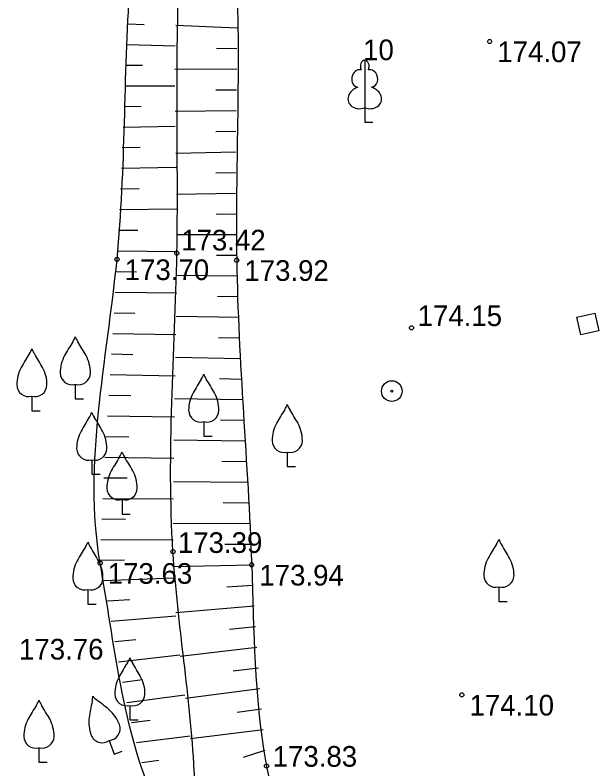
# Model space of a CAD drawing. Extents: x 634731 to 634929, y 304084 to 304225.
# Drawn here: x 634813.43 to 634827.61, y 304175.52 to 304193.76 of the extents above; entities that cross this region are included whole.
import ezdxf

# ---------------------------------------------------------------- set-up
doc = ezdxf.new("R2010")
doc.units = 0
for name, color, linetype in [('BUVE_ELEM_####_####_#', 7, 'Continuous'), ('ELEK_ELEM_####_####_#', 7, 'Continuous'), ('RELJ_AATZ_####_TKST_#', 7, 'Continuous'), ('RELJ_ELEM_####_####_#', 7, 'Continuous'), ('RELJ_HORZ_PAMT_####_#', 7, 'Continuous'), ('RELJ_NOGA_####_####_#', 7, 'Continuous'), ('RELJ_NOGL_####_####_#', 7, 'Continuous'), ('TERT_DIAM_####_TKST_#', 7, 'Continuous'), ('TERT_ELEM_####_####_#', 7, 'Continuous')]:
    doc.layers.add(name, color=color, linetype=linetype)

msp = doc.modelspace()

# ---------------------------------------------------------------- linework, layer by layer
at = {"layer": 'BUVE_ELEM_####_####_#'}
for radius in [0.25, 0.0225]:
    msp.add_circle((634822.548, 304184.664), radius, dxfattribs=at)
at = {"layer": 'ELEK_ELEM_####_####_#'}
msp.add_lwpolyline([(634827.558, 304186.124), (634827.123, 304186.023), (634827.024, 304186.452), (634827.459, 304186.553)], close=True, dxfattribs=at)
at = {"layer": 'RELJ_ELEM_####_####_#'}
for centre in [(634824.915, 304193.125), (634817.346, 304188.003), (634815.897, 304187.851), (634818.794, 304187.832), (634823.025, 304186.195), (634817.252, 304180.777), (634815.488, 304180.501), (634819.157, 304180.459), (634824.244, 304177.313), (634819.516, 304175.591)]:
    msp.add_circle(centre, 0.05, dxfattribs=at)
at = {"layer": 'RELJ_HORZ_PAMT_####_#'}
msp.add_spline([(634808.274, 304178.875), (634808.363, 304178.343), (634808.551, 304176.643), (634808.691, 304174.935), (634808.783, 304174.084), (634808.911, 304173.24), (634809.378, 304170.882), (634809.581, 304170.198), (634809.861, 304169.49), (634810.236, 304168.693), (634810.637, 304167.911), (634811.554, 304166.411), (634811.777, 304166.096), (634812.007, 304165.786), (634812.485, 304165.183), (634812.806, 304164.798), (634813.135, 304164.421), (634813.464, 304164.044), (634813.788, 304163.66), (634814.13, 304163.189), (634814.285, 304162.94), (634814.433, 304162.679), (634814.526, 304162.475), (634814.6, 304162.264), (634814.704, 304161.829), (634814.705, 304161.824)], degree=3, dxfattribs=at)
at = {"layer": 'RELJ_NOGA_####_####_#'}
for p, q in [((634816.167, 304193.552), (634816.554, 304193.535)), ((634818.802, 304193.446), (634817.324, 304193.51)), ((634816.143, 304193.053), (634817.307, 304193.023)), ((634818.8, 304192.946), (634818.304, 304192.958)), ((634816.12, 304192.553), (634816.514, 304192.549)), ((634818.795, 304192.446), (634817.298, 304192.458)), ((634816.096, 304192.054), (634817.296, 304192.056)), ((634818.79, 304191.946), (634818.293, 304191.945)), ((634816.072, 304191.555), (634816.482, 304191.558)), ((634818.783, 304191.446), (634817.301, 304191.427)), ((634816.049, 304191.055), (634817.306, 304191.076)), ((634818.777, 304190.946), (634818.288, 304190.937)), ((634816.026, 304190.556), (634816.456, 304190.564)), ((634818.772, 304190.446), (634817.319, 304190.415)), ((634816.002, 304190.056), (634817.326, 304190.084)), ((634818.769, 304189.946), (634818.289, 304189.937)), ((634815.978, 304189.557), (634816.431, 304189.564)), ((634818.768, 304189.446), (634817.339, 304189.422)), ((634815.955, 304189.057), (634817.344, 304189.074)), ((634818.771, 304188.946), (634818.295, 304188.942)), ((634815.931, 304188.558), (634816.402, 304188.558)), ((634818.778, 304188.446), (634817.348, 304188.445)), ((634815.907, 304188.058), (634817.346, 304188.045)), ((634818.79, 304187.946), (634818.308, 304187.949)), ((634815.882, 304187.559), (634816.368, 304187.553)), ((634818.807, 304187.446), (634817.34, 304187.465)), ((634815.855, 304187.06), (634817.334, 304187.039)), ((634818.826, 304186.947), (634818.328, 304186.954)), ((634815.826, 304186.561), (634816.326, 304186.553)), ((634818.846, 304186.447), (634817.325, 304186.471)), ((634815.796, 304186.062), (634817.318, 304186.036)), ((634818.867, 304185.947), (634818.351, 304185.956)), ((634815.764, 304185.563), (634816.279, 304185.554)), ((634818.89, 304185.448), (634817.309, 304185.475)), ((634815.732, 304185.064), (634817.301, 304185.037)), ((634818.914, 304184.949), (634818.376, 304184.958)), ((634815.699, 304184.565), (634816.23, 304184.556)), ((634818.939, 304184.449), (634817.292, 304184.477)), ((634815.667, 304184.066), (634817.285, 304184.04)), ((634818.965, 304183.95), (634818.404, 304183.959)), ((634815.635, 304183.567), (634816.183, 304183.559)), ((634818.991, 304183.45), (634817.276, 304183.476)), ((634815.605, 304183.068), (634817.27, 304183.045)), ((634819.018, 304182.951), (634818.435, 304182.959)), ((634815.577, 304182.568), (634816.139, 304182.562)), ((634819.046, 304182.452), (634817.263, 304182.472)), ((634815.551, 304182.069), (634817.259, 304182.054)), ((634819.073, 304181.953), (634818.468, 304181.958)), ((634815.527, 304181.57), (634816.103, 304181.566)), ((634819.101, 304181.454), (634817.254, 304181.464)), ((634815.507, 304181.07), (634817.253, 304181.065)), ((634819.129, 304180.954), (634818.505, 304180.949)), ((634815.49, 304180.57), (634816.08, 304180.582)), ((634819.157, 304180.455), (634817.256, 304180.411)), ((634815.569, 304180.079), (634817.264, 304180.145)), ((634819.186, 304179.956), (634818.553, 304179.923)), ((634815.664, 304179.588), (634816.207, 304179.621)), ((634819.217, 304179.457), (634817.317, 304179.301)), ((634815.756, 304179.096), (634817.323, 304179.229)), ((634819.25, 304178.958), (634818.623, 304178.896)), ((634815.846, 304178.604), (634816.354, 304178.655)), ((634819.285, 304178.459), (634817.424, 304178.242)), ((634815.937, 304178.113), (634817.419, 304178.284)), ((634819.321, 304177.96), (634818.709, 304177.885)), ((634816.032, 304177.622), (634816.515, 304177.681)), ((634819.358, 304177.462), (634817.551, 304177.227)), ((634816.134, 304177.132), (634817.539, 304177.315)), ((634819.396, 304176.963), (634818.802, 304176.888)), ((634816.244, 304176.645), (634816.697, 304176.703)), ((634819.434, 304176.465), (634817.677, 304176.246)), ((634816.365, 304176.16), (634817.667, 304176.323)), ((634819.473, 304175.966), (634818.949, 304175.794)), ((634816.5, 304175.678), (634816.908, 304175.731))]:
    msp.add_line(p, q, dxfattribs=at)
for points in [[(634826.634, 304155.052), (634822.557, 304156.615), (634820.339, 304157.853), (634819.294, 304158.601), (634818.771, 304158.973), (634818.24, 304159.332), (634818.084, 304159.439), (634817.983, 304159.552), (634817.882, 304159.665), (634817.683, 304159.894), (634817.294, 304160.356), (634816.539, 304161.295), (634815.055, 304163.193), (634814.951, 304163.324), (634814.867, 304163.494), (634814.785, 304163.665), (634814.628, 304164.008), (634814.334, 304164.703), (634813.808, 304166.112), (634813.317, 304167.533), (634812.805, 304168.947), (634812.27, 304170.38), (634811.745, 304171.817), (634811.199, 304173.246), (634810.908, 304173.953), (634810.6, 304174.654), (634809.713, 304176.515), (634808.782, 304178.353), (634807.833, 304180.181), (634806.894, 304182.015), (634806.811, 304182.182), (634806.744, 304182.647), (634806.324, 304187.245), (634806.254, 304194.75), (634806.266, 304194.994), (634806.409, 304196.008), (634806.583, 304197.016), (634807.015, 304199.013), (634807.539, 304200.987), (634808.135, 304202.939), (634808.952, 304205.481)], [(634832.683, 304171.876), (634833.09, 304166.371), (634833.722, 304162.477), (634836.231, 304157.775), (634836.316, 304157.674), (634836.288, 304157.471), (634835.656, 304154.318), (634835.609, 304154.246), (634834.381, 304152.588), (634834.323, 304152.537), (634834.242, 304152.505), (634832.145, 304151.723), (634832.076, 304151.705), (634828.751, 304154.266), (634828.693, 304154.309), (634826.723, 304155.021), (634826.634, 304155.052), (634826.62, 304155.066), (634824.8, 304158.028), (634823.27, 304161.553), (634820.623, 304167.319), (634817.035, 304174.242), (634816.904, 304174.513), (634815.518, 304180.329), (634815.488, 304180.501), (634815.897, 304187.851), (634816.211, 304194.465), (634816.226, 304194.663), (634817.967, 304200.387)], [(634817.967, 304200.387), (634818.792, 304194.584), (634818.796, 304194.488), (634818.794, 304187.832), (634819.157, 304180.459), (634819.493, 304175.714), (634819.516, 304175.591), (634823.296, 304168.631), (634825.9, 304163.068), (634827.481, 304159.057), (634828.377, 304157.243)]]:
    msp.add_spline(points, degree=3, dxfattribs=at)
at = {"layer": 'RELJ_NOGL_####_####_#'}
for points in [[(634810.045, 304205.481), (634809.86, 304203.508), (634809.554, 304201.739), (634809.079, 304199.997), (634808.59, 304198.257), (634808.243, 304196.489), (634807.506, 304186.959), (634807.5, 304186.585), (634808.183, 304183.139), (634808.22, 304182.949), (634808.337, 304182.73), (634809.271, 304180.889), (634810.207, 304179.048), (634811.988, 304175.322), (634813.207, 304172.404), (634813.797, 304170.937), (634814.398, 304169.474), (634815.428, 304166.995), (634815.967, 304165.765), (634816.252, 304165.156), (634816.55, 304164.553), (634817.616, 304162.77), (634818.774, 304161.041), (634818.944, 304160.792), (634819.103, 304160.694), (634820.497, 304160.014), (634821.908, 304159.379), (634823.319, 304158.741), (634824.715, 304158.054), (634824.783, 304158.002), (634824.866, 304157.859), (634824.927, 304157.706), (634825.057, 304157.408), (634826.567, 304155.054)], [(634832.683, 304171.876), (634832.029, 304166.321), (634832.078, 304165.993), (634832.293, 304162.271), (634832.316, 304162.115), (634832.461, 304161.847), (634834.931, 304157.197), (634834.982, 304157.135), (634834.94, 304156.908), (634834.551, 304155.203), (634834.511, 304155.036), (634834.304, 304154.854), (634832.978, 304153.866), (634832.871, 304153.786), (634832.708, 304153.853), (634829.546, 304155.76), (634829.401, 304155.897), (634828.377, 304157.243), (634826.206, 304158.632), (634826.033, 304158.787), (634825.942, 304158.946), (634824.458, 304162.222), (634821.864, 304168.282), (634821.724, 304168.511), (634817.869, 304175.1), (634817.795, 304175.261), (634817.767, 304175.474), (634817.252, 304180.777), (634817.346, 304188.003), (634817.404, 304194.661), (634817.967, 304200.387)]]:
    msp.add_spline(points, degree=3, dxfattribs=at)
at = {"layer": 'TERT_ELEM_####_####_#'}
for p, q in [((634821.893, 304191.52), (634821.893, 304191.173)), ((634821.893, 304191.173), (634822.093, 304191.173)), ((634814.888, 304184.829), (634814.888, 304184.477)), ((634813.836, 304184.541), (634813.836, 304184.189)), ((634814.888, 304184.477), (634815.088, 304184.477)), ((634813.836, 304184.189), (634814.036, 304184.189)), ((634817.997, 304183.926), (634817.997, 304183.574)), ((634817.997, 304183.574), (634818.197, 304183.574)), ((634820.018, 304183.19), (634820.018, 304182.838)), ((634815.286, 304183.002), (634815.286, 304182.65)), ((634820.018, 304182.838), (634820.218, 304182.838)), ((634815.286, 304182.65), (634815.486, 304182.65)), ((634816.019, 304182.041), (634816.019, 304181.689)), ((634816.019, 304181.689), (634816.219, 304181.689)), ((634815.192, 304179.863), (634815.192, 304179.511)), ((634825.14, 304179.928), (634825.14, 304179.576)), ((634815.192, 304179.511), (634815.392, 304179.511)), ((634825.14, 304179.576), (634825.34, 304179.576)), ((634816.208, 304177.059), (634816.208, 304176.707)), ((634816.208, 304176.707), (634816.408, 304176.707)), ((634815.709, 304176.208), (634815.832, 304175.878)), ((634814.008, 304176.035), (634814.008, 304175.683)), ((634815.832, 304175.878), (634816.019, 304175.948)), ((634814.008, 304175.683), (634814.208, 304175.683))]:
    msp.add_line(p, q, dxfattribs=at)
for points in [[(634821.893, 304192.673), (634821.893, 304191.52)], [(634821.983, 304192.441), (634821.982, 304192.442)]]:
    msp.add_lwpolyline(points, dxfattribs=at)
for centre, radius, start, end in [((634827.513, 304178.081), 14.88, 148.4844, 149.9901), ((634814.471, 304186.115), 0.439, 324.3837, 341.712), ((634815.305, 304186.115), 0.439, 198.288, 215.6163), ((634802.263, 304178.081), 14.88, 30.0099, 31.5156), ((634813.419, 304185.827), 0.439, 324.3837, 341.712), ((634814.253, 304185.827), 0.439, 198.288, 215.6163), ((634826.461, 304177.793), 14.88, 148.4844, 149.9901), ((634801.211, 304177.793), 14.88, 30.0099, 31.5156), ((634815.412, 304185.102), 0.89, 151.757, 179.9138), ((634814.364, 304185.102), 0.89, 0.0862, 28.243), ((634814.36, 304184.814), 0.89, 151.757, 179.9138), ((634813.312, 304184.814), 0.89, 0.0862, 28.243), ((634814.812, 304185.108), 0.29, 181.0782, 285.2823), ((634814.964, 304185.108), 0.29, 254.7177, 358.9218), ((634830.622, 304177.178), 14.88, 148.4844, 149.9901), ((634817.58, 304185.212), 0.439, 324.3837, 341.712), ((634818.414, 304185.212), 0.439, 198.288, 215.6163), ((634805.372, 304177.178), 14.88, 30.0099, 31.5156), ((634813.76, 304184.82), 0.29, 181.0782, 285.2823), ((634813.912, 304184.82), 0.29, 254.7177, 358.9218), ((634818.521, 304184.199), 0.89, 151.757, 179.9138), ((634817.473, 304184.199), 0.89, 0.0862, 28.243), ((634832.643, 304176.442), 14.88, 148.4844, 149.9901), ((634819.601, 304184.476), 0.439, 324.3837, 341.712), ((634820.435, 304184.476), 0.439, 198.288, 215.6163), ((634807.393, 304176.442), 14.88, 30.0099, 31.5156), ((634827.911, 304176.254), 14.88, 148.4844, 149.9901), ((634814.869, 304184.288), 0.439, 324.3837, 341.712), ((634815.703, 304184.288), 0.439, 198.288, 215.6163), ((634802.661, 304176.254), 14.88, 30.0099, 31.5156), ((634817.921, 304184.205), 0.29, 181.0782, 285.2823), ((634818.073, 304184.205), 0.29, 254.7177, 358.9218), ((634820.542, 304183.463), 0.89, 151.757, 179.9138), ((634819.494, 304183.463), 0.89, 0.0862, 28.243), ((634815.81, 304183.275), 0.89, 151.757, 179.9138), ((634814.762, 304183.275), 0.89, 0.0862, 28.243), ((634819.942, 304183.469), 0.29, 181.0782, 285.2823), ((634820.094, 304183.469), 0.29, 254.7177, 358.9218), ((634815.21, 304183.281), 0.29, 181.0782, 285.2823), ((634815.362, 304183.281), 0.29, 254.7177, 358.9218), ((634815.602, 304183.327), 0.439, 324.3837, 341.712), ((634816.436, 304183.327), 0.439, 198.288, 215.6163), ((634828.644, 304175.293), 14.88, 148.4844, 149.9901), ((634803.394, 304175.293), 14.88, 30.0099, 31.5156), ((634816.543, 304182.314), 0.89, 151.757, 179.9138), ((634815.495, 304182.314), 0.89, 0.0862, 28.243), ((634815.943, 304182.32), 0.29, 181.0782, 285.2823), ((634816.095, 304182.32), 0.29, 254.7177, 358.9218), ((634814.775, 304181.149), 0.439, 324.3837, 341.712), ((634815.609, 304181.149), 0.439, 198.288, 215.6163), ((634837.765, 304173.18), 14.88, 148.4844, 149.9901), ((634824.723, 304181.214), 0.439, 324.3837, 341.712), ((634825.557, 304181.214), 0.439, 198.288, 215.6163), ((634812.515, 304173.18), 14.88, 30.0099, 31.5156), ((634827.817, 304173.115), 14.88, 148.4844, 149.9901), ((634802.567, 304173.115), 14.88, 30.0099, 31.5156), ((634825.664, 304180.201), 0.89, 151.757, 179.9138), ((634824.616, 304180.201), 0.89, 0.0862, 28.243), ((634815.716, 304180.136), 0.89, 151.757, 179.9138), ((634814.668, 304180.136), 0.89, 0.0862, 28.243), ((634825.064, 304180.207), 0.29, 181.0782, 285.2823), ((634825.216, 304180.207), 0.29, 254.7177, 358.9218), ((634815.116, 304180.142), 0.29, 181.0782, 285.2823), ((634815.268, 304180.142), 0.29, 254.7177, 358.9218), ((634815.791, 304178.345), 0.439, 324.3837, 341.712), ((634816.625, 304178.345), 0.439, 198.288, 215.6163), ((634828.833, 304170.311), 14.88, 148.4844, 149.9901), ((634803.583, 304170.311), 14.88, 30.0099, 31.5156), ((634816.732, 304177.332), 0.89, 151.757, 179.9138), ((634815.684, 304177.332), 0.89, 0.0862, 28.243), ((634814.87, 304177.267), 0.439, 344.7978, 2.1261), ((634815.652, 304177.559), 0.439, 218.7022, 236.0305), ((634816.132, 304177.338), 0.29, 181.0782, 285.2823), ((634816.284, 304177.338), 0.29, 254.7177, 358.9218), ((634813.591, 304177.321), 0.439, 324.3837, 341.712), ((634814.425, 304177.321), 0.439, 198.288, 215.6163), ((634829.895, 304174.287), 14.88, 168.8986, 170.4043), ((634806.231, 304165.48), 14.88, 50.424, 51.9297), ((634826.633, 304169.287), 14.88, 148.4844, 149.9901), ((634801.383, 304169.287), 14.88, 30.0099, 31.5156), ((634815.123, 304176.281), 0.89, 20.5003, 48.6571), ((634814.532, 304176.308), 0.89, 151.757, 179.9138), ((634813.484, 304176.308), 0.89, 0.0862, 28.243), ((634816.106, 304176.646), 0.89, 172.1712, 200.328), ((634815.683, 304176.496), 0.29, 275.1319, 19.336), ((634813.932, 304176.314), 0.29, 181.0782, 285.2823), ((634814.084, 304176.314), 0.29, 254.7177, 358.9218), ((634815.54, 304176.443), 0.29, 201.4923, 305.6965)]:
    msp.add_arc(centre, radius, start, end, dxfattribs=at)
for centre, major_axis, ratio, start_param, end_param in [((634821.893, 304192.523), (0, -0.15), 0.707107, 3.14537, 5.287485), ((634821.893, 304192.523), (0, -0.15), 0.707107, 0.995701, 3.137816), ((634821.765, 304192.228), (-0.039, -0.212), 0.861323, 3.141593, 6.283185), ((634822.021, 304192.228), (0.039, -0.212), 0.861323, 0, 3.141593), ((634821.803, 304191.766), (0.307, 0.095), 0.814445, 1.570796, 4.752015), ((634821.983, 304191.766), (-0.307, 0.095), 0.814445, 1.531171, 4.712389)]:
    msp.add_ellipse(centre, major_axis=major_axis, ratio=ratio, start_param=start_param, end_param=end_param, dxfattribs=at)

# ---------------------------------------------------------------- texts
at = {"layer": 'RELJ_AATZ_####_TKST_#'}
for s, p in [(' 174.07', (634824.915, 304192.625)), (' 173.42', (634817.265, 304188.068)), (' 173.70', (634815.897, 304187.351)), (' 173.92', (634818.794, 304187.332)), (' 174.15', (634822.986, 304186.238)), (' 173.39', (634817.184, 304180.748)), (' 173.63', (634815.488, 304180.001)), (' 173.94', (634819.157, 304179.959)), (' 173.76', (634813.34, 304178.168)), (' 174.10', (634824.244, 304176.813)), (' 173.83', (634819.479, 304175.574))]:
    msp.add_text(s, height=0.5, dxfattribs=at).set_placement(p)
at = {"layer": 'TERT_DIAM_####_TKST_#'}
msp.add_text(' 10', height=0.5, dxfattribs=at).set_placement((634821.668, 304192.673))

doc.saveas('drawing.dxf')
